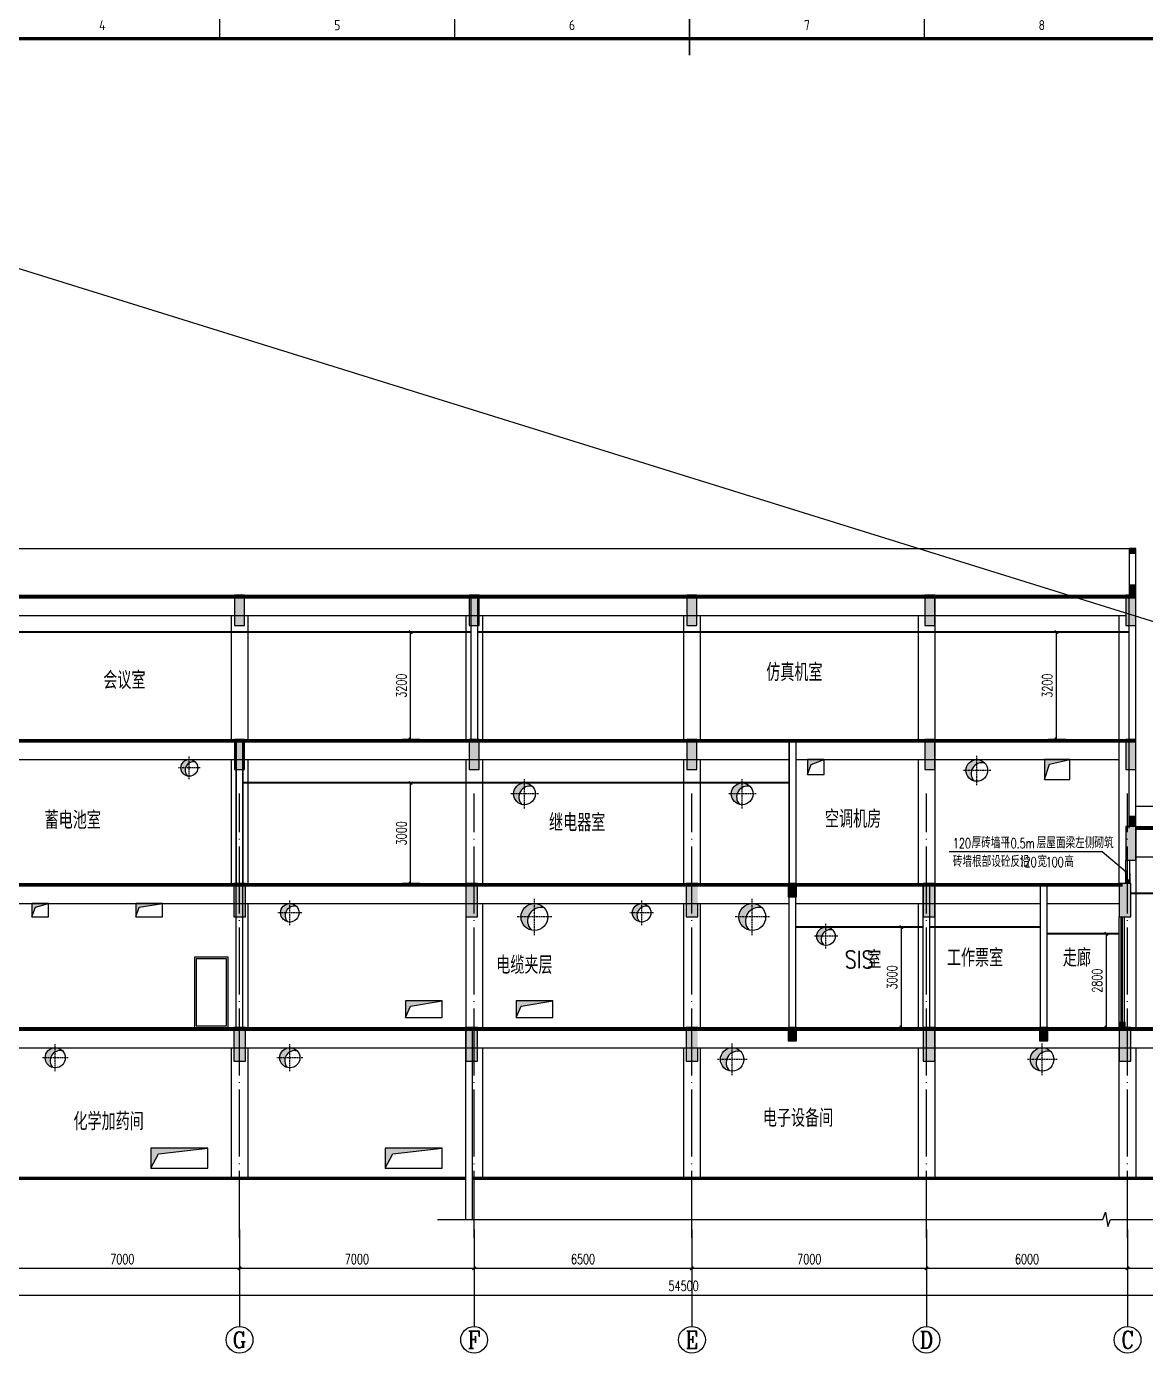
# Model space of a CAD drawing. Extents: x -93062 to 326984, y -142534 to 91021.
# Drawn here: x -36428 to -3043, y -37816 to 1923 of the extents above; entities that cross this region are included whole.
import ezdxf
from ezdxf.enums import TextEntityAlignment as Align

# ---------------------------------------------------------------- set-up
doc = ezdxf.new("R2010")
doc.units = 0
doc.header["$LTSCALE"] = 1000
doc.header["$MEASUREMENT"] = 0
doc.linetypes.add('DASH', pattern=[0.35, 0.25, -0.1])
doc.linetypes.add('DOTE', pattern=[2.42, 2, -0.2, 0.02, -0.2])
doc.layers.get('0').update_dxf_attribs({"color": 8})
doc.layers.get('Defpoints').update_dxf_attribs({"color": 8})
for name, color, linetype in [('-人员定位', 6, 'Continuous'), ('AXIS', 8, 'Continuous'), ('AXIS_TEXT', 8, 'Continuous'), ('DIM_LEAD', 8, 'Continuous'), ('DIM_SYMB', 8, 'Continuous'), ('DOTE', 8, 'DOTE'), ('EQUIPMENT', 8, 'Continuous'), ('HOLE', 8, 'Continuous'), ('PUB_DIM', 8, 'Continuous'), ('PUB_TEXT', 8, 'Continuous'), ('SURFACE', 8, 'Continuous'), ('TEXT', 8, 'Continuous'), ('WALL', 8, 'Continuous'), ('WINDOW', 8, 'Continuous')]:
    doc.layers.add(name, color=color, linetype=linetype)
doc.styles.add('_TCH_AXIS', font='COMPLEX', dxfattribs={"bigfont": 'GBCBIG'})
doc.styles.add('_TCH_DIM', font='SIMPLEX', dxfattribs={"bigfont": 'GBCBIG'})
doc.styles.add('_TCH_DIM_T3', font='SIMPLEX', dxfattribs={"width": 0.705882, "bigfont": 'GBCBIG'})
doc.styles.add('HZTXT', font='geditxt.shx', dxfattribs={"width": 0.8, "bigfont": 'hztxt1.shx'})
doc.styles.get("Standard").update_dxf_attribs({"font": 'gbenor.shx', "bigfont": 'gbcbig.shx'})
doc.styles.add('TK', font='GEDITXT.SHX', dxfattribs={"width": 0.85, "height": 3.5, "bigfont": 'DXT.SHX'})
doc.dimstyles.new('_TCH_ARCH&&100', dxfattribs={"dimtxt": 297.5, "dimasz": 100, "dimexe": 250, "dimexo": 300, "dimgap": 126.25, "dimtad": 1, "dimdec": 0, "dimzin": 0, "dimdsep": 46, "dimtxsty": '_TCH_DIM_T3', "dimblk": 'ARCHTICK', "dimcen": 0.09, "dimazin": 2, "dimtfac": 1, "dimtdec": 0, "dimtix": 1, "dimtmove": 2, "dimatfit": 3, "dimfxl": 1, "dimtolj": 1, "dimtzin": 0, "dimarcsym": 0})

# ---------------------------------------------------------------- blocks, each defined once
blk = doc.blocks.new('GEDI_WK_A1')
at = {"color": 3}
for p, q in [((280.33, 584), (280.33, 594)), ((350.42, 584), (350.42, 594)), ((420.5, 584), (420.5, 594)), ((490.58, 584), (490.58, 594))]:
    blk.add_line(p, q, dxfattribs=at)
at = {"color": 3, "const_width": 0.5}
blk.add_lwpolyline([(420.5, 579), (420.5, 594)], dxfattribs=at)
at = {"color": 3, "const_width": 1}
blk.add_lwpolyline([(25, 10), (831, 10), (831, 584), (25, 584)], close=True, dxfattribs=at)
at = {"color": 3}
for s, p in [('4', (245.29, 588)), ('5', (315.38, 588)), ('6', (385.46, 588)), ('7', (455.54, 588)), ('8', (525.62, 588))]:
    blk.add_text(s, height=3, dxfattribs=at).set_placement(p, align=Align.MIDDLE)
blk = doc.blocks.new('A$C67E35CD0')
blk.add_blockref('GEDI_WK_A1', (0, 0))
at = {"style": 'TK', "width": 0.85}
for tag, height, p in [('PROJECTNAME', 4.75, (776, 44)), ('PHASE', 4, (818, 44)), ('DRAWINGNAME', 4.75, (786, 31))]:
    blk.add_attdef(tag, text='', height=height, dxfattribs=at).set_placement(p, align=Align.MIDDLE_CENTER)
for tag, p, height in [('APPROVE', (663, 32.75), 3.5), ('DESIGN', (708, 32.75), 3.5), ('REVIEW1', (663, 25.75), 3.5), ('DRAW', (708, 25.75), 3.5), ('REVIEW2', (663, 18.75), 3.5), ('PROPORTION', (708, 18.75), 3.5), ('DRAWINGNUMBER', (758, 18.5), 4), ('CHECK', (663, 11.75), 3.5), ('DATE', (708, 11.75), 3.5), ('VERSION', (824, 11.75), 3.5)]:
    blk.add_attdef(tag, p, '', height=height, dxfattribs=at)
blk = doc.blocks.new('afefqwer')
at = {"xscale": 100, "yscale": 100, "zscale": 100}
blk.add_blockref('A$C67E35CD0', (-84100, 0), dxfattribs=at)
blk = doc.blocks.new('_ArchTick')
at = {"color": 0, "linetype": 'ByBlock', "const_width": 0.4}
blk.add_lwpolyline([(-0.5, -0.5), (0.5, 0.5)], dxfattribs=at)
blk = doc.blocks.new('*D116')
at = {"layer": 'Defpoints', "color": 0, "transparency": 16777216}
for p in [(-4678, -25145), (-4207, -25145), (-4678, -27945)]:
    blk.add_point(p, dxfattribs=at)
at = {"layer": 'PUB_DIM', "color": 0, "lineweight": -2, "transparency": 16777216}
for p, q in [((-4378, -25145), (-3957, -25145)), ((-4207, -27945), (-4207, -25145)), ((-4378, -27945), (-3957, -27945))]:
    blk.add_line(p, q, dxfattribs=at)
at = {"layer": 'PUB_DIM', "color": 0, "lineweight": -2, "transparency": 16777216, "xscale": 100, "yscale": 100, "zscale": 100}
for p, rotation in [((-4207, -25145), 90), ((-4207, -27945), 270)]:
    blk.add_blockref('_ArchTick', p, dxfattribs=dict(at, rotation=rotation))
at = {"layer": 'PUB_DIM', "color": 0, "transparency": 16777216, "insert": (-4482, -26545), "char_height": 297.5, "attachment_point": 5, "rotation": 90, "style": '_TCH_DIM_T3'}
blk.add_mtext('\\A1;2800', dxfattribs=at)
blk = doc.blocks.new('*D117')
at = {"layer": 'Defpoints', "color": 0, "transparency": 16777216}
for p in [(-10984, -24945), (-10325, -24945), (-10984, -27945)]:
    blk.add_point(p, dxfattribs=at)
at = {"layer": 'PUB_DIM', "color": 0, "lineweight": -2, "transparency": 16777216}
for p, q in [((-10684, -24945), (-10075, -24945)), ((-10325, -27945), (-10325, -24945)), ((-10684, -27945), (-10075, -27945))]:
    blk.add_line(p, q, dxfattribs=at)
at = {"layer": 'PUB_DIM', "color": 0, "lineweight": -2, "transparency": 16777216, "xscale": 100, "yscale": 100, "zscale": 100}
for p, rotation in [((-10325, -24945), 90), ((-10325, -27945), 270)]:
    blk.add_blockref('_ArchTick', p, dxfattribs=dict(at, rotation=rotation))
at = {"layer": 'PUB_DIM', "color": 0, "transparency": 16777216, "insert": (-10600, -26445), "char_height": 297.5, "attachment_point": 5, "rotation": 90, "style": '_TCH_DIM_T3'}
blk.add_mtext('\\A1;3000', dxfattribs=at)
blk = doc.blocks.new('*D118')
at = {"layer": 'Defpoints', "color": 0, "transparency": 16777216}
for p in [(-5695, -16145), (-5117, -16145), (-5117, -19345)]:
    blk.add_point(p, dxfattribs=at)
at = {"layer": 'PUB_DIM', "color": 0, "lineweight": -2, "transparency": 16777216}
for p, q in [((-5417, -16145), (-5945, -16145)), ((-5695, -19345), (-5695, -16145)), ((-5417, -19345), (-5945, -19345))]:
    blk.add_line(p, q, dxfattribs=at)
at = {"layer": 'PUB_DIM', "color": 0, "lineweight": -2, "transparency": 16777216, "xscale": 100, "yscale": 100, "zscale": 100}
for p, rotation in [((-5695, -16145), 90), ((-5695, -19345), 270)]:
    blk.add_blockref('_ArchTick', p, dxfattribs=dict(at, rotation=rotation))
at = {"layer": 'PUB_DIM', "color": 0, "transparency": 16777216, "insert": (-5970, -17745), "char_height": 297.5, "attachment_point": 5, "rotation": 90, "style": '_TCH_DIM_T3'}
blk.add_mtext('\\A1;3200', dxfattribs=at)
blk = doc.blocks.new('*D119')
at = {"layer": 'Defpoints', "color": 0, "transparency": 16777216}
for p in [(-24971, -20645), (-24393, -20645), (-24393, -23645)]:
    blk.add_point(p, dxfattribs=at)
at = {"layer": 'PUB_DIM', "color": 0, "lineweight": -2, "transparency": 16777216}
for p, q in [((-24693, -20645), (-25221, -20645)), ((-24971, -23645), (-24971, -20645)), ((-24693, -23645), (-25221, -23645))]:
    blk.add_line(p, q, dxfattribs=at)
at = {"layer": 'PUB_DIM', "color": 0, "lineweight": -2, "transparency": 16777216, "xscale": 100, "yscale": 100, "zscale": 100}
for p, rotation in [((-24971, -20645), 90), ((-24971, -23645), 270)]:
    blk.add_blockref('_ArchTick', p, dxfattribs=dict(at, rotation=rotation))
at = {"layer": 'PUB_DIM', "color": 0, "transparency": 16777216, "insert": (-25246, -22145), "char_height": 297.5, "attachment_point": 5, "rotation": 90, "style": '_TCH_DIM_T3'}
blk.add_mtext('\\A1;3000', dxfattribs=at)
blk = doc.blocks.new('*D120')
at = {"layer": 'Defpoints', "color": 0, "transparency": 16777216}
for p in [(-24971, -16145), (-24393, -16145), (-24393, -19345)]:
    blk.add_point(p, dxfattribs=at)
at = {"layer": 'PUB_DIM', "color": 0, "lineweight": -2, "transparency": 16777216}
for p, q in [((-24693, -16145), (-25221, -16145)), ((-24971, -19345), (-24971, -16145)), ((-24693, -19345), (-25221, -19345))]:
    blk.add_line(p, q, dxfattribs=at)
at = {"layer": 'PUB_DIM', "color": 0, "lineweight": -2, "transparency": 16777216, "xscale": 100, "yscale": 100, "zscale": 100}
for p, rotation in [((-24971, -16145), 90), ((-24971, -19345), 270)]:
    blk.add_blockref('_ArchTick', p, dxfattribs=dict(at, rotation=rotation))
at = {"layer": 'PUB_DIM', "color": 0, "transparency": 16777216, "insert": (-25246, -17745), "char_height": 297.5, "attachment_point": 5, "rotation": 90, "style": '_TCH_DIM_T3'}
blk.add_mtext('\\A1;3200', dxfattribs=at)
blk = doc.blocks.new('*D1453')
at = {"layer": 'AXIS', "color": 0, "lineweight": -2, "transparency": 16777216}
for p, q in [((-3574, -33968), (-3574, -35379)), ((3426, -33968), (3426, -35379)), ((-3574, -35129), (3426, -35129))]:
    blk.add_line(p, q, dxfattribs=at)
at = {"layer": 'Defpoints', "color": 0, "transparency": 16777216}
for p in [(-3574, -33668), (3426, -33668), (3426, -35129)]:
    blk.add_point(p, dxfattribs=at)
at = {"layer": 'AXIS', "color": 0, "lineweight": -2, "transparency": 16777216, "xscale": 100, "yscale": 100, "zscale": 100, "rotation": 180}
blk.add_blockref('_ArchTick', (-3574, -35129), dxfattribs=at)
at = {"layer": 'AXIS', "color": 0, "lineweight": -2, "transparency": 16777216, "xscale": 100, "yscale": 100, "zscale": 100}
blk.add_blockref('_ArchTick', (3426, -35129), dxfattribs=at)
at = {"layer": 'AXIS', "color": 0, "transparency": 16777216, "insert": (-74, -34854), "char_height": 297.5, "attachment_point": 5, "style": '_TCH_DIM_T3'}
blk.add_mtext('\\A1;7000', dxfattribs=at)
blk = doc.blocks.new('*D1454')
at = {"layer": 'AXIS', "color": 0, "lineweight": -2, "transparency": 16777216}
for p, q in [((-9574, -33968), (-9574, -35379)), ((-3574, -33968), (-3574, -35379)), ((-9574, -35129), (-3574, -35129))]:
    blk.add_line(p, q, dxfattribs=at)
at = {"layer": 'Defpoints', "color": 0, "transparency": 16777216}
for p in [(-9574, -33668), (-3574, -33668), (-3574, -35129)]:
    blk.add_point(p, dxfattribs=at)
at = {"layer": 'AXIS', "color": 0, "lineweight": -2, "transparency": 16777216, "xscale": 100, "yscale": 100, "zscale": 100, "rotation": 180}
blk.add_blockref('_ArchTick', (-9574, -35129), dxfattribs=at)
at = {"layer": 'AXIS', "color": 0, "lineweight": -2, "transparency": 16777216, "xscale": 100, "yscale": 100, "zscale": 100}
blk.add_blockref('_ArchTick', (-3574, -35129), dxfattribs=at)
at = {"layer": 'AXIS', "color": 0, "transparency": 16777216, "insert": (-6574, -34854), "char_height": 297.5, "attachment_point": 5, "style": '_TCH_DIM_T3'}
blk.add_mtext('\\A1;6000', dxfattribs=at)
blk = doc.blocks.new('*D1455')
at = {"layer": 'AXIS', "color": 0, "lineweight": -2, "transparency": 16777216}
for p, q in [((-16574, -33968), (-16574, -35379)), ((-9574, -33968), (-9574, -35379)), ((-16574, -35129), (-9574, -35129))]:
    blk.add_line(p, q, dxfattribs=at)
at = {"layer": 'Defpoints', "color": 0, "transparency": 16777216}
for p in [(-16574, -33668), (-9574, -33668), (-9574, -35129)]:
    blk.add_point(p, dxfattribs=at)
at = {"layer": 'AXIS', "color": 0, "lineweight": -2, "transparency": 16777216, "xscale": 100, "yscale": 100, "zscale": 100, "rotation": 180}
blk.add_blockref('_ArchTick', (-16574, -35129), dxfattribs=at)
at = {"layer": 'AXIS', "color": 0, "lineweight": -2, "transparency": 16777216, "xscale": 100, "yscale": 100, "zscale": 100}
blk.add_blockref('_ArchTick', (-9574, -35129), dxfattribs=at)
at = {"layer": 'AXIS', "color": 0, "transparency": 16777216, "insert": (-13074, -34854), "char_height": 297.5, "attachment_point": 5, "style": '_TCH_DIM_T3'}
blk.add_mtext('\\A1;7000', dxfattribs=at)
blk = doc.blocks.new('*D1456')
at = {"layer": 'AXIS', "color": 0, "lineweight": -2, "transparency": 16777216}
for p, q in [((-23074, -33968), (-23074, -35379)), ((-16574, -33968), (-16574, -35379)), ((-23074, -35129), (-16574, -35129))]:
    blk.add_line(p, q, dxfattribs=at)
at = {"layer": 'Defpoints', "color": 0, "transparency": 16777216}
for p in [(-23074, -33668), (-16574, -33668), (-16574, -35129)]:
    blk.add_point(p, dxfattribs=at)
at = {"layer": 'AXIS', "color": 0, "lineweight": -2, "transparency": 16777216, "xscale": 100, "yscale": 100, "zscale": 100, "rotation": 180}
blk.add_blockref('_ArchTick', (-23074, -35129), dxfattribs=at)
at = {"layer": 'AXIS', "color": 0, "lineweight": -2, "transparency": 16777216, "xscale": 100, "yscale": 100, "zscale": 100}
blk.add_blockref('_ArchTick', (-16574, -35129), dxfattribs=at)
at = {"layer": 'AXIS', "color": 0, "transparency": 16777216, "insert": (-19824, -34854), "char_height": 297.5, "attachment_point": 5, "style": '_TCH_DIM_T3'}
blk.add_mtext('\\A1;6500', dxfattribs=at)
blk = doc.blocks.new('*D1457')
at = {"layer": 'AXIS', "color": 0, "lineweight": -2, "transparency": 16777216}
for p, q in [((-30074, -33968), (-30074, -35379)), ((-23074, -33968), (-23074, -35379)), ((-30074, -35129), (-23074, -35129))]:
    blk.add_line(p, q, dxfattribs=at)
at = {"layer": 'Defpoints', "color": 0, "transparency": 16777216}
for p in [(-30074, -33668), (-23074, -33668), (-23074, -35129)]:
    blk.add_point(p, dxfattribs=at)
at = {"layer": 'AXIS', "color": 0, "lineweight": -2, "transparency": 16777216, "xscale": 100, "yscale": 100, "zscale": 100, "rotation": 180}
blk.add_blockref('_ArchTick', (-30074, -35129), dxfattribs=at)
at = {"layer": 'AXIS', "color": 0, "lineweight": -2, "transparency": 16777216, "xscale": 100, "yscale": 100, "zscale": 100}
blk.add_blockref('_ArchTick', (-23074, -35129), dxfattribs=at)
at = {"layer": 'AXIS', "color": 0, "transparency": 16777216, "insert": (-26574, -34854), "char_height": 297.5, "attachment_point": 5, "style": '_TCH_DIM_T3'}
blk.add_mtext('\\A1;7000', dxfattribs=at)
blk = doc.blocks.new('*D1458')
at = {"layer": 'AXIS', "color": 0, "lineweight": -2, "transparency": 16777216}
for p, q in [((-37074, -33968), (-37074, -35379)), ((-30074, -33968), (-30074, -35379)), ((-37074, -35129), (-30074, -35129))]:
    blk.add_line(p, q, dxfattribs=at)
at = {"layer": 'Defpoints', "color": 0, "transparency": 16777216}
for p in [(-37074, -33668), (-30074, -33668), (-30074, -35129)]:
    blk.add_point(p, dxfattribs=at)
at = {"layer": 'AXIS', "color": 0, "lineweight": -2, "transparency": 16777216, "xscale": 100, "yscale": 100, "zscale": 100, "rotation": 180}
blk.add_blockref('_ArchTick', (-37074, -35129), dxfattribs=at)
at = {"layer": 'AXIS', "color": 0, "lineweight": -2, "transparency": 16777216, "xscale": 100, "yscale": 100, "zscale": 100}
blk.add_blockref('_ArchTick', (-30074, -35129), dxfattribs=at)
at = {"layer": 'AXIS', "color": 0, "transparency": 16777216, "insert": (-33574, -34854), "char_height": 297.5, "attachment_point": 5, "style": '_TCH_DIM_T3'}
blk.add_mtext('\\A1;7000', dxfattribs=at)
blk = doc.blocks.new('*D1461')
at = {"layer": 'AXIS', "color": 0, "lineweight": -2, "transparency": 16777216}
for p, q in [((-44074, -33968), (-44074, -36179)), ((10426, -33968), (10426, -36179)), ((-44074, -35929), (10426, -35929))]:
    blk.add_line(p, q, dxfattribs=at)
at = {"layer": 'Defpoints', "color": 0, "transparency": 16777216}
for p in [(-44074, -33668), (10426, -33668), (10426, -35929)]:
    blk.add_point(p, dxfattribs=at)
at = {"layer": 'AXIS', "color": 0, "lineweight": -2, "transparency": 16777216, "xscale": 100, "yscale": 100, "zscale": 100, "rotation": 180}
blk.add_blockref('_ArchTick', (-44074, -35929), dxfattribs=at)
at = {"layer": 'AXIS', "color": 0, "lineweight": -2, "transparency": 16777216, "xscale": 100, "yscale": 100, "zscale": 100}
blk.add_blockref('_ArchTick', (10426, -35929), dxfattribs=at)
at = {"layer": 'AXIS', "color": 0, "transparency": 16777216, "insert": (-16824, -35654), "char_height": 297.5, "attachment_point": 5, "style": '_TCH_DIM_T3'}
blk.add_mtext('\\A1;54500', dxfattribs=at)

msp = doc.modelspace()

# ---------------------------------------------------------------- hatches: boundary and pattern name
at = {"layer": 'HOLE'}
h = msp.add_hatch(color=171, dxfattribs=at)
h.dxf.hatch_style = 1
h.paths.add_polyline_path([(-31824.3, -20195.1, 0.3423726), (-31636.5, -20437.2, -0.74588), (-31390, -20026.2, 0.6842447)])
h = msp.add_hatch(color=171, dxfattribs=at)
h.dxf.hatch_style = 1
h.paths.add_polyline_path([(-13124.3, -19945.1), (-13124.3, -20395.1), (-13019.8, -20096.6), (-12624.3, -19945.1)])
h = msp.add_hatch(color=171, dxfattribs=at)
h.dxf.hatch_style = 1
h.paths.add_polyline_path([(-8399.3, -20270.1, 0.3423726), (-8155.2, -20584.8, -0.74588), (-7834.6, -20050.6, 0.6842447)])
h = msp.add_hatch(color=171, dxfattribs=at)
h.dxf.hatch_style = 1
h.paths.add_polyline_path([(-6049.3, -19945.1), (-6049.3, -20545.1), (-5907.3, -20083.1), (-5299.3, -19945.1)])
h = msp.add_hatch(color=171, dxfattribs=at)
h.dxf.hatch_style = 1
h.paths.add_polyline_path([(-21899.3, -20970.1, 0.3423726), (-21655.2, -21284.8, -0.74588), (-21334.6, -20750.6, 0.6842447)])
h = msp.add_hatch(color=171, dxfattribs=at)
h.dxf.hatch_style = 1
h.paths.add_polyline_path([(-15399.3, -20970.1, 0.3423726), (-15155.2, -21284.8, -0.74588), (-14834.6, -20750.6, 0.6842447)])
h = msp.add_hatch(color=171, dxfattribs=at)
h.dxf.hatch_style = 1
h.paths.add_polyline_path([(-36274.3, -24245.1), (-36274.3, -24645.1), (-36168.3, -24354.6), (-35774.3, -24245.1)])
h = msp.add_hatch(color=171, dxfattribs=at)
h.dxf.hatch_style = 1
h.paths.add_polyline_path([(-32374.3, -24245.1), (-33174.3, -24245.1), (-33174.3, -24645.1), (-33068.3, -24354.6)])
h = msp.add_hatch(color=171, dxfattribs=at)
h.dxf.hatch_style = 1
h.paths.add_polyline_path([(-28849.3, -24520.1, 0.3423726), (-28642.7, -24786.4, -0.74588), (-28371.5, -24334.4, 0.6842447)])
h = msp.add_hatch(color=171, dxfattribs=at)
h.dxf.hatch_style = 1
h.paths.add_polyline_path([(-21674.3, -24645.1, 0.3423726), (-21373.8, -25032.5, -0.74588), (-20979.3, -24375, 0.6842447)])
h = msp.add_hatch(color=171, dxfattribs=at)
h.dxf.hatch_style = 1
h.paths.add_polyline_path([(-18349.3, -24520.1, 0.3423726), (-18142.7, -24786.4, -0.74588), (-17871.5, -24334.4, 0.6842447)])
h = msp.add_hatch(color=171, dxfattribs=at)
h.dxf.hatch_style = 1
h.paths.add_polyline_path([(-15174.3, -24645.1, 0.3423726), (-14873.8, -25032.5, -0.74588), (-14479.3, -24375, 0.6842447)])
h = msp.add_hatch(color=171, dxfattribs=at)
h.dxf.hatch_style = 1
h.paths.add_polyline_path([(-12849.3, -25220.1, 0.3423726), (-12642.7, -25486.4, -0.74588), (-12371.5, -25034.4, 0.6842447)])
h = msp.add_hatch(color=171, dxfattribs=at)
h.dxf.hatch_style = 1
h.paths.add_polyline_path([(-25124.3, -27145.1), (-25124.3, -27645.1), (-24973.8, -27303.6), (-24024.3, -27145.1)])
h = msp.add_hatch(color=171, dxfattribs=at)
h.dxf.hatch_style = 1
h.paths.add_polyline_path([(-21824.3, -27145.1), (-21824.3, -27645.1), (-21673.8, -27303.6), (-20724.3, -27145.1)])
h = msp.add_hatch(color=171, dxfattribs=at)
h.dxf.hatch_style = 1
h.paths.add_polyline_path([(-35874.3, -28845.1, 0.3423726), (-35649, -29135.6, -0.74588), (-35353.1, -28642.5, 0.6842447)])
h = msp.add_hatch(color=171, dxfattribs=at)
h.dxf.hatch_style = 1
h.paths.add_polyline_path([(-28874.3, -28845.1, 0.3423726), (-28649, -29135.6, -0.74588), (-28353.1, -28642.5, 0.6842447)])
h = msp.add_hatch(color=171, dxfattribs=at)
h.dxf.hatch_style = 1
h.paths.add_polyline_path([(-15724.3, -28895.1, 0.3423726), (-15461.4, -29234.1, -0.74588), (-15116.2, -28658.7, 0.6842447)])
h = msp.add_hatch(color=171, dxfattribs=at)
h.dxf.hatch_style = 1
h.paths.add_polyline_path([(-6474.3, -28895.1, 0.3423726), (-6211.4, -29234.1, -0.74588), (-5866.2, -28658.7, 0.6842447)])
h = msp.add_hatch(color=171, dxfattribs=at)
h.dxf.hatch_style = 1
h.paths.add_polyline_path([(-32495.8, -31715.1), (-31024.3, -31545.1), (-32724.3, -31545.1), (-32724.3, -32145.1)])
h = msp.add_hatch(color=171, dxfattribs=at)
h.dxf.hatch_style = 1
h.paths.add_polyline_path([(-25495.8, -31715.1), (-24024.3, -31545.1), (-25724.3, -31545.1), (-25724.3, -32145.1)])
at = {"layer": 'WALL'}
h = msp.add_hatch(color=256, dxfattribs=at)
h.dxf.hatch_style = 1
h.paths.add_polyline_path([(-30224.3, -15945.1), (-29924.3, -15945.1), (-29924.3, -15045.1), (-30224.3, -15045.1)])
h = msp.add_hatch(color=256, dxfattribs=at)
h.dxf.hatch_style = 1
h.paths.add_polyline_path([(-23224.3, -15945.1), (-22924.3, -15945.1), (-22924.3, -15045.1), (-23224.3, -15045.1)])
h = msp.add_hatch(color=256, dxfattribs=at)
h.dxf.hatch_style = 1
h.paths.add_polyline_path([(-16724.3, -15945.1), (-16424.3, -15945.1), (-16424.3, -15045.1), (-16724.3, -15045.1)])
h = msp.add_hatch(color=256, dxfattribs=at)
h.dxf.hatch_style = 1
h.paths.add_polyline_path([(-9624.3, -15945.1), (-9324.3, -15945.1), (-9324.3, -15045.1), (-9624.3, -15045.1)])
h = msp.add_hatch(color=256, dxfattribs=at)
h.dxf.hatch_style = 1
h.paths.add_polyline_path([(-3624.4, -15945.1), (-3324.4, -15945.1), (-3324.4, -15045.1), (-3624.4, -15045.1)])
h = msp.add_hatch(color=256, dxfattribs=at)
h.dxf.hatch_style = 1
h.paths.add_polyline_path([(-30224.3, -20245.1), (-29924.3, -20245.1), (-29924.3, -19345.1), (-30224.3, -19345.1)])
h = msp.add_hatch(color=256, dxfattribs=at)
h.dxf.hatch_style = 1
h.paths.add_polyline_path([(-23224.3, -20245.1), (-22924.3, -20245.1), (-22924.3, -19345.1), (-23224.3, -19345.1)])
h = msp.add_hatch(color=256, dxfattribs=at)
h.dxf.hatch_style = 1
h.paths.add_polyline_path([(-16724.3, -20245.1), (-16424.3, -20245.1), (-16424.3, -19345.1), (-16724.3, -19345.1)])
h = msp.add_hatch(color=256, dxfattribs=at)
h.dxf.hatch_style = 1
h.paths.add_polyline_path([(-9624.3, -20245.1), (-9324.3, -20245.1), (-9324.3, -19345.1), (-9624.3, -19345.1)])
h = msp.add_hatch(color=256, dxfattribs=at)
h.dxf.hatch_style = 1
h.paths.add_polyline_path([(-3624.4, -20245.1), (-3324.4, -20245.1), (-3324.4, -19345.1), (-3624.4, -19345.1)])
h = msp.add_hatch(color=256, dxfattribs=at)
h.dxf.hatch_style = 1
h.paths.add_polyline_path([(-3624.4, -22945.1), (-3324.4, -22945.1), (-3324.4, -21945.1), (-3624.4, -21945.1)])
h = msp.add_hatch(color=256, dxfattribs=at)
h.dxf.hatch_style = 1
h.paths.add_polyline_path([(-30249.3, -24645.1), (-29899.3, -24645.1), (-29899.3, -23645.1), (-30249.3, -23645.1)])
h = msp.add_hatch(color=256, dxfattribs=at)
h.dxf.hatch_style = 1
h.paths.add_polyline_path([(-23324.4, -24645.1), (-22974.4, -24645.1), (-22974.4, -23645.1), (-23324.4, -23645.1)])
h = msp.add_hatch(color=256, dxfattribs=at)
h.dxf.hatch_style = 1
h.paths.add_polyline_path([(-16749.3, -24645.1), (-16399.3, -24645.1), (-16399.3, -23645.1), (-16749.3, -23645.1)])
h = msp.add_hatch(color=256, dxfattribs=at)
h.dxf.hatch_style = 1
h.paths.add_polyline_path([(-13699.3, -24045.1), (-13449.3, -24045.1), (-13449.3, -23645.1), (-13699.3, -23645.1)])
h = msp.add_hatch(color=256, dxfattribs=at)
h.dxf.hatch_style = 1
h.paths.add_polyline_path([(-9674.3, -24645.1), (-9324.3, -24645.1), (-9324.3, -23645.1), (-9674.3, -23645.1)])
h = msp.add_hatch(color=256, dxfattribs=at)
h.dxf.hatch_style = 1
h.paths.add_polyline_path([(-3824.4, -24645.1), (-3474.4, -24645.1), (-3474.4, -23645.1), (-3824.4, -23645.1)])
h = msp.add_hatch(color=256, dxfattribs=at)
h.dxf.hatch_style = 1
h.paths.add_polyline_path([(-3824.4, -27945.1), (-3644.4, -27945.1), (-3644.4, -27795.1), (-3824.4, -27795.1)])
h = msp.add_hatch(color=256, dxfattribs=at)
h.dxf.hatch_style = 1
h.paths.add_polyline_path([(-30249.3, -28945.1), (-29899.3, -28945.1), (-29899.3, -27945.1), (-30249.3, -27945.1)])
h = msp.add_hatch(color=256, dxfattribs=at)
h.dxf.hatch_style = 1
h.paths.add_polyline_path([(-23324.4, -28945.1), (-22974.4, -28945.1), (-22974.4, -27945.1), (-23324.4, -27945.1)])
h = msp.add_hatch(color=256, dxfattribs=at)
h.dxf.hatch_style = 1
h.paths.add_polyline_path([(-16749.3, -28945.1), (-16399.3, -28945.1), (-16399.3, -27945.1), (-16749.3, -27945.1)])
h = msp.add_hatch(color=256, dxfattribs=at)
h.dxf.hatch_style = 1
h.paths.add_polyline_path([(-13699.3, -28345.1), (-13449.3, -28345.1), (-13449.3, -27945.1), (-13699.3, -27945.1)])
h = msp.add_hatch(color=256, dxfattribs=at)
h.dxf.hatch_style = 1
h.paths.add_polyline_path([(-9674.3, -28945.1), (-9324.3, -28945.1), (-9324.3, -27945.1), (-9674.3, -27945.1)])
h = msp.add_hatch(color=256, dxfattribs=at)
h.dxf.hatch_style = 1
h.paths.add_polyline_path([(-6199.3, -28345.1), (-5949.3, -28345.1), (-5949.3, -27945.1), (-6199.3, -27945.1)])
h = msp.add_hatch(color=256, dxfattribs=at)
h.dxf.hatch_style = 1
h.paths.add_polyline_path([(-3824.4, -28945.1), (-3474.4, -28945.1), (-3474.4, -27945.1), (-3824.4, -27945.1)])

# ---------------------------------------------------------------- linework, layer by layer
at = {"layer": '-人员定位'}
msp.add_line((-58696.5, 1567.5), (326984.5, -118471.5), dxfattribs=at)
at = {"color": 251}
for p, q in [((-44124.3, -13645.1), (-3524.4, -13645.1)), ((-9324.3, -15095.1), (-9324.3, -20245.1)), ((-30324.4, -15645.1), (-30324.4, -19345.1)), ((-29824.4, -15645.1), (-29824.4, -19345.1)), ((-23324.4, -15645.1), (-23324.4, -19345.1)), ((-22824.4, -15645.1), (-22824.4, -19345.1)), ((-16824.4, -15645.1), (-16824.4, -19345.1)), ((-16324.4, -15645.1), (-16324.4, -19345.1)), ((-9824.3, -15645.1), (-9824.3, -19345.1)), ((-3824.4, -19345.1), (-3824.4, -15645.1)), ((-30324.4, -19945.1), (-30324.4, -23645.1)), ((-29824.4, -19945.1), (-29824.4, -23645.1)), ((-23324.4, -19945.1), (-23324.4, -24645.1)), ((-22824.4, -19945.1), (-22824.4, -23645.1)), ((-16824.4, -19945.1), (-16824.4, -23645.1)), ((-16324.4, -19945.1), (-16324.4, -23645.1)), ((-9824.3, -19945.1), (-9824.3, -23645.1)), ((-9324.3, -20245.1), (-9324.3, -27945.1)), ((14875.7, -21345.1), (-3324.4, -21345.1)), ((-3324.4, -21995.1), (-3324.4, -27945.1)), ((-29824.4, -24245.1), (-29824.4, -27945.1)), ((-22824.4, -24245.1), (-22824.4, -27945.1)), ((-16824.4, -24245.1), (-16824.4, -27945.1)), ((-16324.4, -24245.1), (-16324.4, -27945.1)), ((-9824.3, -24245.1), (-9824.3, -27945.1)), ((-23324.4, -24645.1), (-23324.4, -27945.1)), ((-9324.3, -27945.1), (-9324.3, -32445.1)), ((-30324.4, -28545.1), (-30324.4, -32445.1)), ((-29824.4, -28545.1), (-29824.4, -32445.1)), ((-22824.4, -28545.1), (-22824.4, -32445.1)), ((-16824.4, -28545.1), (-16824.4, -32445.1)), ((-16324.4, -28545.1), (-16324.4, -32445.1)), ((-9824.3, -28545.1), (-9824.3, -32445.1)), ((-3824.4, -32445.1), (-3824.4, -28545.1)), ((-3324.4, -28545.1), (-3324.4, -32445.1))]:
    msp.add_line(p, q, dxfattribs=at)
msp.add_line((-3824.4, -23645.1), (-3824.4, -19395.1))
at = {"layer": 'AXIS'}
for p, q in [((-30074.3, -33967.9), (-30074.3, -36862.4)), ((-23074.3, -33967.9), (-23074.3, -36862.4)), ((-16574.3, -33967.9), (-16574.3, -36862.4)), ((-9574.3, -33967.9), (-9574.3, -36862.4)), ((-3574.3, -33967.9), (-3574.3, -36862.4))]:
    msp.add_line(p, q, dxfattribs=at)
for centre in [(-30074.3, -37262.4), (-23074.3, -37262.4), (-16574.3, -37262.4), (-9574.3, -37262.4), (-3574.3, -37262.4)]:
    msp.add_circle(centre, 400, dxfattribs=at)
at = {"layer": 'DIM_LEAD'}
for p, q in [((-4331.5, -22698.5), (-8894, -22698.5)), ((-3624.4, -23295.1), (-4331.5, -22698.5))]:
    msp.add_line(p, q, dxfattribs=at)
at = {"layer": 'DIM_LEAD', "const_width": 40}
msp.add_lwpolyline([(-3609.1, -23308, 1), (-3639.6, -23282.2, 1)], format="xyb", close=True, dxfattribs=at)
at = {"layer": 'DIM_SYMB'}
msp.add_lwpolyline([(-24163.5, -33667.9), (-4310.6, -33667.9), (-4234.1, -33457.9), (-4160.1, -33877.9), (-4085.6, -33667.9), (15767.4, -33667.9)], dxfattribs=at)
at = {"layer": 'DOTE'}
for p, q in [((-30074.3, -34217), (-30074.3, -20957)), ((-23074.3, -34217), (-23074.3, -20957)), ((-16574.3, -34217), (-16574.3, -20957)), ((-9574.3, -34217), (-9574.3, -20957)), ((-3574.3, -34217), (-3574.3, -20957))]:
    msp.add_line(p, q, dxfattribs=at)
at = {"layer": 'EQUIPMENT'}
for p, q in [((-44124.3, -16125.1), (-23174.3, -16125.1)), ((-44124.3, -16145.1), (-23174.3, -16145.1)), ((-22974.3, -16125.1), (-3524.4, -16125.1)), ((-22974.3, -16145.1), (-3524.4, -16145.1)), ((-29974.3, -20625.1), (-13674.3, -20625.1)), ((-29974.3, -20645.1), (-13674.3, -20645.1)), ((-3474.4, -23925.1), (10495.7, -23925.1)), ((-3474.4, -23945.1), (10495.7, -23945.1)), ((-13474.3, -24925.1), (-9674.3, -24925.1)), ((-13474.3, -24945.1), (-9674.3, -24945.1)), ((-9474.3, -24925.1), (-6174.3, -24925.1)), ((-9474.3, -24945.1), (-6174.3, -24945.1)), ((-5974.3, -25125.1), (-3824.4, -25125.1)), ((-5974.3, -25145.1), (-3824.4, -25145.1))]:
    msp.add_line(p, q, dxfattribs=at)
at = {"layer": 'HOLE', "color": 171, "linetype": 'DASH', "ltscale": 0.2}
for p, q in [((-31574.3, -20531.4), (-31574.3, -19858.7)), ((-8074.3, -20707.4), (-8074.3, -19832.8)), ((-31251, -20195.1), (-31897.7, -20195.1)), ((-21574.3, -21407.4), (-21574.3, -20532.8)), ((-15074.3, -21407.4), (-15074.3, -20532.8)), ((-7654, -20270.1), (-8494.7, -20270.1)), ((-21154, -20970.1), (-21994.7, -20970.1)), ((-14654, -20970.1), (-15494.7, -20970.1)), ((-28574.3, -24890.1), (-28574.3, -24150)), ((-21274.3, -25183.3), (-21274.3, -24106.8)), ((-18074.3, -24890.1), (-18074.3, -24150)), ((-14774.3, -25183.3), (-14774.3, -24106.8)), ((-28218.7, -24520.1), (-28930, -24520.1)), ((-17718.7, -24520.1), (-18430, -24520.1)), ((-20757, -24645.1), (-21791.7, -24645.1)), ((-14257, -24645.1), (-15291.7, -24645.1)), ((-12574.3, -25590.1), (-12574.3, -24850)), ((-12218.7, -25220.1), (-12930, -25220.1)), ((-35574.3, -29248.7), (-35574.3, -28441.4)), ((-28574.3, -29248.7), (-28574.3, -28441.4)), ((-15374.3, -29366), (-15374.3, -28424.1)), ((-6124.3, -29366), (-6124.3, -28424.1)), ((-35186.3, -28845.1), (-35962.3, -28845.1)), ((-28186.3, -28845.1), (-28962.3, -28845.1)), ((-14921.7, -28895.1), (-15827, -28895.1)), ((-5671.7, -28895.1), (-6577, -28895.1))]:
    msp.add_line(p, q, dxfattribs=at)
at = {"layer": 'HOLE', "color": 171}
for points in [[(-13124.3, -20395.1), (-12624.3, -20395.1), (-12624.3, -19945.1), (-13124.3, -19945.1)], [(-6049.3, -20545.1), (-5299.3, -20545.1), (-5299.3, -19945.1), (-6049.3, -19945.1)], [(-36274.3, -24645.1), (-35774.3, -24645.1), (-35774.3, -24245.1), (-36274.3, -24245.1)], [(-33174.3, -24645.1), (-32374.3, -24645.1), (-32374.3, -24245.1), (-33174.3, -24245.1)], [(-25124.3, -27645.1), (-24024.3, -27645.1), (-24024.3, -27145.1), (-25124.3, -27145.1)], [(-21824.3, -27645.1), (-20724.3, -27645.1), (-20724.3, -27145.1), (-21824.3, -27145.1)], [(-32724.3, -32145.1), (-31024.3, -32145.1), (-31024.3, -31545.1), (-32724.3, -31545.1)], [(-25724.3, -32145.1), (-24024.3, -32145.1), (-24024.3, -31545.1), (-25724.3, -31545.1)]]:
    msp.add_lwpolyline(points, close=True, dxfattribs=at)
for points in [[(-13124.3, -20395.1), (-13019.8, -20096.6), (-12624.3, -19945.1)], [(-6049.3, -20545.1), (-5907.3, -20083.1), (-5299.3, -19945.1)], [(-36274.3, -24645.1), (-36168.3, -24354.6), (-35774.3, -24245.1)], [(-33174.3, -24645.1), (-33068.3, -24354.6), (-32374.3, -24245.1)], [(-25124.3, -27645.1), (-24973.8, -27303.6), (-24024.3, -27145.1)], [(-21824.3, -27645.1), (-21673.8, -27303.6), (-20724.3, -27145.1)], [(-32724.3, -32145.1), (-32495.8, -31715.1), (-31024.3, -31545.1)], [(-25724.3, -32145.1), (-25495.8, -31715.1), (-24024.3, -31545.1)]]:
    msp.add_lwpolyline(points, dxfattribs=at)
for centre, radius in [((-31574.3, -20195.1), 250), ((-8074.3, -20270.1), 325), ((-21574.3, -20970.1), 325), ((-15074.3, -20970.1), 325), ((-28574.3, -24520.1), 275), ((-21274.3, -24645.1), 400), ((-18074.3, -24520.1), 275), ((-14774.3, -24645.1), 400), ((-12574.3, -25220.1), 275), ((-35574.3, -28845.1), 300), ((-28574.3, -28845.1), 300), ((-15374.3, -28895.1), 350), ((-6124.3, -28895.1), 350)]:
    msp.add_circle(centre, radius, dxfattribs=at)
for centre, radius in [((-31452.1, -20268.4), 250), ((-7915.5, -20365.4), 325), ((-21415.5, -21065.4), 325), ((-14915.5, -21065.4), 325), ((-28439.9, -24600.7), 275), ((-21078.8, -24762.4), 400), ((-17939.9, -24600.7), 275), ((-14578.8, -24762.4), 400), ((-12439.9, -25300.7), 275), ((-35427.7, -28933.1), 300), ((-28427.7, -28933.1), 300), ((-15203.2, -28997.7), 350), ((-5953.2, -28997.7), 350)]:
    msp.add_arc(centre, radius, 75.5992, 222.47328, dxfattribs=at)
at = {"layer": 'SURFACE'}
for p, q in [((-44024.3, -15645.1), (-3624.4, -15645.1)), ((-39974.3, -19945.1), (-13674.3, -19945.1)), ((-13474.3, -19945.1), (-3824.4, -19945.1)), ((-3324.4, -22845.1), (14675.7, -22845.1)), ((-44024.3, -24245.1), (-13674.3, -24245.1)), ((-13474.3, -24245.1), (-6174.3, -24245.1)), ((-5974.3, -24245.1), (-3824.4, -24245.1)), ((-38974.3, -28545.1), (14975.7, -28545.1))]:
    msp.add_line(p, q, dxfattribs=at)
at = {"layer": 'WALL'}
for p, q in [((-3324.4, -13645.1), (-3524.4, -13645.1)), ((-3524.4, -13645.1), (-3524.4, -15045.1)), ((-3324.4, -13795.1), (-3524.4, -13795.1)), ((-3324.4, -15045.1), (-3324.4, -13645.1)), ((-44324.3, -15045.1), (-3324.4, -15045.1)), ((-23174.3, -15045.1), (-23174.3, -19395.1)), ((-22974.3, -15045.1), (-22974.3, -19395.1)), ((-3324.4, -14745.1), (-3524.4, -14745.1)), ((-3524.4, -14745.1), (-3524.4, -15045.1)), ((-3524.4, -21995.1), (-3524.4, -15045.1)), ((-3324.4, -15045.1), (-3324.4, -14745.1)), ((-3324.4, -21995.1), (-3324.4, -15045.1)), ((-44324.3, -19345.1), (-3324.4, -19345.1)), ((-44324.3, -19395.1), (-3324.4, -19395.1)), ((-30174.3, -23695.1), (-30174.3, -19345.1)), ((-30174.3, -19345.1), (-30174.3, -23695.1)), ((-29974.3, -23695.1), (-29974.3, -19345.1)), ((-29974.3, -19345.1), (-29974.3, -23695.1)), ((-13674.3, -23695.1), (-13674.3, -19395.1)), ((-13674.3, -19395.1), (-13674.3, -23695.1)), ((-13474.3, -19395.1), (-13474.3, -23695.1)), ((-3324.4, -21645.1), (-3524.4, -21645.1)), ((-3524.4, -21645.1), (-3524.4, -21945.1)), ((-3324.4, -21945.1), (-3324.4, -21645.1)), ((-3324.4, -21945.1), (14975.7, -21945.1)), ((-3624.4, -23645.1), (-3624.4, -22945.1)), ((-3504.4, -23645.1), (-3504.4, -22945.1)), ((-3624.4, -23345.1), (-3624.4, -23645.1)), ((-3504.4, -23345.1), (-3504.4, -23645.1)), ((-44324.3, -23645.1), (-3724.4, -23645.1)), ((-30174.3, -27995.1), (-30174.3, -23645.1)), ((-29974.3, -27995.1), (-29974.3, -23645.1)), ((-13674.3, -27945.1), (-13674.3, -23695.1)), ((-13474.3, -27945.1), (-13474.3, -23695.1)), ((-9674.3, -27995.1), (-9674.3, -23645.1)), ((-9474.3, -27995.1), (-9474.3, -23645.1)), ((-6174.3, -27995.1), (-6174.3, -23695.1)), ((-5974.3, -27995.1), (-5974.3, -23695.1)), ((-44324.3, -27945.1), (14975.7, -27945.1)), ((-23324.4, -33667.9), (-23324.4, -27945.1)), ((-23124.4, -33667.9), (-23124.4, -27945.1))]:
    msp.add_line(p, q, dxfattribs=at)
at = {"layer": 'WALL', "const_width": 100}
for points in [[(-44324.3, -15095.1), (-3324.4, -15095.1)], [(-44324.3, -19395.1), (-3324.4, -19395.1)], [(-3324.4, -21995.1), (14975.7, -21995.1)], [(-44324.3, -23695.1), (-3724.4, -23695.1)], [(-44324.3, -27995.1), (14975.7, -27995.1)]]:
    msp.add_lwpolyline(points, dxfattribs=at)
at = {"layer": 'WALL'}
for points in [[(-30224.3, -15945.1), (-29924.3, -15945.1), (-29924.3, -15045.1), (-30224.3, -15045.1)], [(-23224.3, -15945.1), (-22924.3, -15945.1), (-22924.3, -15045.1), (-23224.3, -15045.1)], [(-16724.3, -15945.1), (-16424.3, -15945.1), (-16424.3, -15045.1), (-16724.3, -15045.1)], [(-9624.3, -15945.1), (-9324.3, -15945.1), (-9324.3, -15045.1), (-9624.3, -15045.1)], [(-3624.4, -15945.1), (-3324.4, -15945.1), (-3324.4, -15045.1), (-3624.4, -15045.1)], [(-30224.3, -20245.1), (-29924.3, -20245.1), (-29924.3, -19345.1), (-30224.3, -19345.1)], [(-23224.3, -20245.1), (-22924.3, -20245.1), (-22924.3, -19345.1), (-23224.3, -19345.1)], [(-16724.3, -20245.1), (-16424.3, -20245.1), (-16424.3, -19345.1), (-16724.3, -19345.1)], [(-9624.3, -20245.1), (-9324.3, -20245.1), (-9324.3, -19345.1), (-9624.3, -19345.1)], [(-3624.4, -20245.1), (-3324.4, -20245.1), (-3324.4, -19345.1), (-3624.4, -19345.1)], [(-3624.4, -22945.1), (-3324.4, -22945.1), (-3324.4, -21945.1), (-3624.4, -21945.1)], [(-30249.3, -24645.1), (-29899.3, -24645.1), (-29899.3, -23645.1), (-30249.3, -23645.1)], [(-23324.4, -24645.1), (-22974.4, -24645.1), (-22974.4, -23645.1), (-23324.4, -23645.1)], [(-13699.3, -24045.1), (-13449.3, -24045.1), (-13449.3, -23645.1), (-13699.3, -23645.1)], [(-9674.3, -24645.1), (-9324.3, -24645.1), (-9324.3, -23645.1), (-9674.3, -23645.1)], [(-3824.4, -24645.1), (-3474.4, -24645.1), (-3474.4, -23645.1), (-3824.4, -23645.1)], [(-3824.4, -27945.1), (-3644.4, -27945.1), (-3644.4, -27795.1), (-3824.4, -27795.1)], [(-30249.3, -28945.1), (-29899.3, -28945.1), (-29899.3, -27945.1), (-30249.3, -27945.1)], [(-23324.4, -28945.1), (-22974.4, -28945.1), (-22974.4, -27945.1), (-23324.4, -27945.1)], [(-13699.3, -28345.1), (-13449.3, -28345.1), (-13449.3, -27945.1), (-13699.3, -27945.1)], [(-9674.3, -28945.1), (-9324.3, -28945.1), (-9324.3, -27945.1), (-9674.3, -27945.1)], [(-6199.3, -28345.1), (-5949.3, -28345.1), (-5949.3, -27945.1), (-6199.3, -27945.1)], [(-3824.4, -28945.1), (-3474.4, -28945.1), (-3474.4, -27945.1), (-3824.4, -27945.1)]]:
    msp.add_lwpolyline(points, close=True, dxfattribs=at)
for points in [[(-16399.3, -23695.1), (-16399.3, -23645.1), (-16749.3, -23645.1), (-16749.3, -24645.1), (-16399.3, -24645.1), (-16399.3, -24245.1)], [(-3504.4, -23645.1), (-3504.4, -23545.1), (-3624.4, -23545.1)], [(-16399.3, -27995.1), (-16399.3, -27945.1), (-16749.3, -27945.1), (-16749.3, -28945.1), (-16399.3, -28945.1), (-16399.3, -28545.1)]]:
    msp.add_lwpolyline(points, dxfattribs=at)
at = {"layer": 'WALL', "color": 254, "const_width": 100}
for points in [[(-52354.5, -32745.1), (-46124.3, -32745.1), (-44324.3, -32445.1), (-23324.4, -32445.1)], [(-23124.4, -32445.1), (3325.7, -32445.1)]]:
    msp.add_lwpolyline(points, dxfattribs=at)
at = {"layer": 'WALL'}
for points in [[(-3524.4, -13795.1), (-3324.4, -13795.1), (-3524.4, -13645.1), (-3324.4, -13645.1)], [(-3524.4, -14745.1), (-3324.4, -14745.1), (-3524.4, -15045.1), (-3324.4, -15045.1)], [(-3524.4, -21645.1), (-3324.4, -21645.1), (-3524.4, -21945.1), (-3324.4, -21945.1)], [(-3624.4, -23545.1), (-3504.4, -23545.1), (-3624.4, -23645.1), (-3504.4, -23645.1)]]:
    msp.add_solid(points, dxfattribs=at)
at = {"layer": 'WINDOW'}
for p, q in [((-3824.4, -27995.1), (-3824.4, -24645.1)), ((-3764.4, -27995.1), (-3764.4, -24645.1)), ((-3724.4, -27995.1), (-3724.4, -24645.1)), ((-3664.4, -27995.1), (-3664.4, -24645.1))]:
    msp.add_line(p, q, dxfattribs=at)
for points in [[(-31414.3, -27945.1), (-30414.3, -27945.1), (-30414.3, -25845.1), (-31414.3, -25845.1)], [(-31364.3, -27895.1), (-30464.3, -27895.1), (-30464.3, -25895.1), (-31364.3, -25895.1)]]:
    msp.add_lwpolyline(points, close=True, dxfattribs=at)

# ---------------------------------------------------------------- block references
msp.add_blockref('afefqwer', (25403.5, -56832.5))

# ---------------------------------------------------------------- texts
at = {"layer": 'AXIS_TEXT', "style": '_TCH_AXIS'}
for s, height, p, p2 in [('G', 485.9, (-30282.6, -37505.4), (-29866.1, -37505.4)), ('F', 509.1, (-23268.3, -37517), (-22880.4, -37517)), ('E', 509.1, (-16768.3, -37517), (-16380.4, -37517)), ('D', 497.4, (-9775.7, -37511.1), (-9373, -37511.1)), ('C', 520.8, (-3760.3, -37522.8), (-3388.4, -37522.8))]:
    msp.add_text(s, height=height, dxfattribs=at).set_placement(p, p2, align=Align.FIT)
at = {"layer": 'PUB_TEXT', "style": '_TCH_DIM'}
for s, height, p in [('厚砖墙平', 337.59, (-8229, -22593.5)), ('层屋面梁左侧砌筑', 337.59, (-6286, -22593.5)), ('砖墙根部设砼反沿', 337.59, (-8789, -23153.5)), ('宽', 337.6, (-6263, -23153.5)), ('高', 337.6, (-5457.3, -23153.5))]:
    msp.add_text(s, height=height, dxfattribs=at).set_placement(p)
at = {"layer": 'PUB_TEXT', "style": '_TCH_DIM', "width": 0.705882}
for s, p in [('120', (-8789, -22593.5)), ('10.5m', (-7246, -22593.5)), ('120', (-6823, -23153.5)), ('100', (-6017.3, -23153.5))]:
    msp.add_text(s, height=297.5, dxfattribs=at).set_placement(p)
at = {"layer": 'TEXT', "style": 'HZTXT', "width": 0.8}
for s, p in [('仿真机室', (-14357, -17606.4)), ('会议室', (-34141, -17842.2)), ('蓄电池室', (-35892.4, -22017)), ('空调机房', (-12605.5, -21984.5)), ('继电器室', (-20838.7, -22091.7)), ('电缆夹层', (-22414.7, -26342.5)), ('SIS', (-12015.9, -26176.8)), ('室', (-11343.9, -26176.8)), ('工作票室', (-8965, -26126.6)), ('走廊', (-5505, -26126.6)), ('化学加药间', (-35032, -31008.4)), ('电子设备间', (-14458.5, -30907.8))]:
    msp.add_text(s, height=525, dxfattribs=at).set_placement(p)

# ---------------------------------------------------------------- dimensions: what is measured, and where the dimension line sits
at = {"layer": 'AXIS'}
for p1, p2, distance, picture, middle in [((-44074.3, -33667.9), (10425.7, -33667.9), -2261.2, '*D1461', (-16824.3, -35654.2)), ((-37074.3, -33667.9), (-30074.3, -33667.9), -1461.2, '*D1458', (-33574.3, -34854.2)), ((-30074.3, -33667.9), (-23074.3, -33667.9), -1461.2, '*D1457', (-26574.3, -34854.2)), ((-23074.3, -33667.9), (-16574.3, -33667.9), -1461.2, '*D1456', (-19824.3, -34854.2)), ((-16574.3, -33667.9), (-9574.3, -33667.9), -1461.2, '*D1455', (-13074.3, -34854.2)), ((-9574.3, -33667.9), (-3574.3, -33667.9), -1461.2, '*D1454', (-6574.3, -34854.2)), ((-3574.3, -33667.9), (3425.7, -33667.9), -1461.2, '*D1453', (-74.3, -34854.2))]:
    dim = msp.add_aligned_dim(p1=p1, p2=p2, distance=distance, dimstyle='_TCH_ARCH&&100', dxfattribs=at)
    dim.commit()
    dim.dimension.update_dxf_attribs({"geometry": picture, "text_midpoint": middle})
at = {"layer": 'PUB_DIM'}
for p1, p2, distance, picture, middle in [((-24393.1, -19345.1), (-24393.1, -16145.1), 578.2, '*D120', (-25246.3, -17745.1)), ((-5116.6, -19345.1), (-5116.6, -16145.1), 578.2, '*D118', (-5969.8, -17745.1)), ((-24393.1, -23645.1), (-24393.1, -20645.1), 578.2, '*D119', (-25246.3, -22145.1)), ((-10983.8, -27945.1), (-10983.8, -24945.1), -658.9, '*D117', (-10599.9, -26445.1)), ((-4677.6, -27945.1), (-4677.6, -25145.1), -470.7, '*D116', (-4481.9, -26545.1))]:
    dim = msp.add_aligned_dim(p1=p1, p2=p2, distance=distance, dimstyle='_TCH_ARCH&&100', dxfattribs=at)
    dim.commit()
    dim.dimension.update_dxf_attribs({"geometry": picture, "text_midpoint": middle})

doc.saveas('drawing.dxf')
